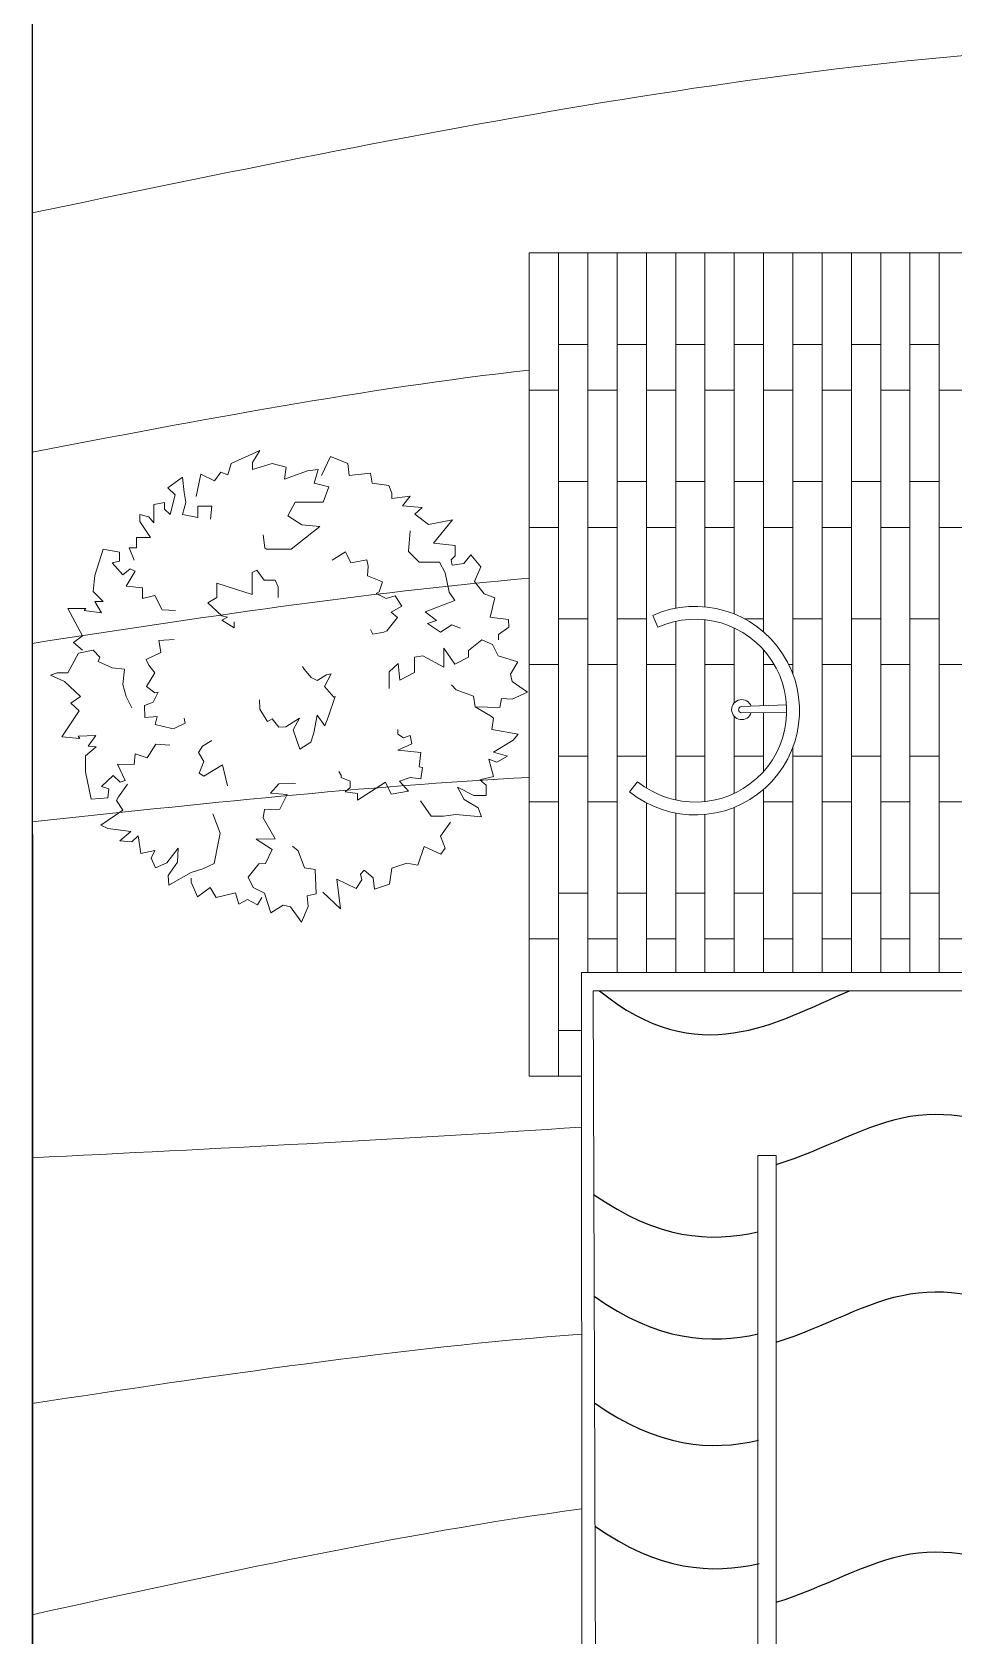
# Model space of a CAD drawing. Header units: millimetres. Extents: x 19901 to 42199, y 14545 to 21214.
# Drawn here: x 23333 to 23837, y 16087 to 16963 of the extents above; entities that cross this region are included whole.
import ezdxf

# ---------------------------------------------------------------- set-up
doc = ezdxf.new("R2010")
doc.units = ezdxf.units.MM
doc.layers.get('0').update_dxf_attribs({"lineweight": 18})
for name, color, linetype, lineweight in [('A-FURN', 9, 'Continuous', 13), ('curve di livello', 6, 'Continuous', 18), ('pavimentazione esterna', 51, 'Continuous', 13), ('VEGETAZIONE', 94, 'Continuous', 5), ('VERDE_alberi', 104, 'Continuous', 5), ('Wall', 7, 'Continuous', 20)]:
    doc.layers.add(name, color=color, linetype=linetype, lineweight=lineweight)
doc.layers.add('acqua', color=140, linetype='Continuous')
doc.layers.add('VERDE_giardino_garden', color=7, linetype='Continuous', lineweight=5, true_color=0x426227)

# ---------------------------------------------------------------- blocks, each defined once
blk = doc.blocks.new('A$C396F796F')
at = {"layer": 'VERDE_alberi'}
for points in [[(-1.246, 3.854), (-1.122, 3.81), (-1.066, 4.005), (-0.576, 4.226), (-0.702, 4.018), (-0.702, 3.901), (-0.365, 4.005), (-0.127, 3.94), (-0.155, 3.732), (0.238, 3.875), (0.42, 3.901), (0.35, 3.667), (0.602, 3.602), (0.504, 3.341), (0.027, 3.341), (-0.099, 3.107), (0.14, 2.951), (0.448, 2.925), (-0.043, 2.535), (-0.463, 2.535), (-0.491, 2.561), (-0.519, 2.782)], [(0.476, 3.797), (0.63, 4.122), (0.925, 4.005), (0.953, 3.797), (1.318, 3.836), (1.346, 3.667), (1.626, 3.628), (1.682, 3.498), (1.682, 3.406), (1.991, 3.445), (1.864, 3.276), (2.201, 3.25), (2.075, 3.133), (2.31, 2.958)], [(-1.246, 3.854), (-1.35, 3.705), (-1.586, 3.82), (-1.668, 3.437)], [(-2.728, 2.349), (-2.813, 2.557), (-2.686, 2.557), (-2.686, 2.739), (-2.448, 2.739), (-2.63, 3.012), (-2.63, 3.129), (-2.476, 3.09), (-2.392, 2.986), (-2.392, 3.299), (-2.21, 3.338), (-2.21, 3.22), (-2.111, 3.129), (-2.027, 3.468), (-2.153, 3.585), (-1.901, 3.767), (-1.873, 3.507), (-1.845, 3.338), (-1.901, 3.129), (-1.635, 3.077), (-1.635, 3.273), (-1.396, 3.273), (-1.424, 3.051)], [(2.31, 2.958), (2.718, 3.036), (2.394, 2.642), (2.764, 2.602), (2.764, 2.422), (2.694, 2.352), (2.714, 2.262), (2.913, 2.292), (3.033, 2.442), (3.203, 2.232), (3.093, 1.983), (3.261, 1.772), (3.44, 1.703), (3.363, 1.373), (3.443, 1.363), (3.673, 1.334), (3.683, 1.204), (3.503, 1.074), (3.502, 0.985)], [(1.996, 2.85), (1.968, 2.499), (2.15, 2.317), (2.496, 2.316), (2.594, 2.134), (2.66, 1.8), (2.758, 1.657), (2.25, 1.465), (2.445, 1.315), (2.291, 1.263), (2.511, 1.118), (2.706, 1.241), (2.855, 1.185)], [(-3.608, 0.808), (-3.762, 0.939), (-3.608, 1.056), (-3.86, 1.524), (-3.552, 1.524), (-3.58, 1.485), (-3.285, 1.446), (-3.398, 1.641), (-3.257, 1.641), (-3.426, 1.81), (-3.398, 2.084), (-3.257, 2.539), (-2.977, 2.487), (-2.977, 2.331), (-3.103, 2.305), (-2.921, 2.097), (-2.795, 2.201), (-2.71, 2.162), (-2.865, 1.901), (-2.584, 1.875), (-2.584, 1.693), (-2.374, 1.745), (-2.248, 1.498), (-2.017, 1.489)], [(0.661, 2.348), (0.888, 2.491), (0.917, 2.432), (0.981, 2.304), (1.254, 2.354), (1.275, 2.248), (1.264, 2.082), (1.52, 1.978), (1.466, 1.805), (1.415, 1.78), (1.586, 1.69), (1.735, 1.736), (1.853, 1.562), (1.671, 1.457), (1.779, 1.365), (1.593, 1.141), (1.543, 1.116), (1.357, 1.081), (1.316, 1.163)], [(-1.019, 1.294), (-1.019, 1.19), (-1.23, 1.32), (-1.132, 1.372), (-1.23, 1.398), (-1.468, 1.619), (-1.314, 1.71), (-1.314, 1.957), (-0.711, 1.762), (-0.711, 2.139), (-0.627, 2.178), (-0.501, 2.009), (-0.318, 2.009), (-0.262, 1.892), (-0.262, 1.71)], [(-2.04, 0.991), (-2.307, 0.973), (-2.296, 0.909), (-2.273, 0.768), (-2.523, 0.647), (-2.478, 0.549), (-2.371, 0.422), (-2.517, 0.186), (-2.371, 0.079), (-2.316, 0.088), (-2.401, -0.084), (-2.548, -0.136), (-2.542, -0.345), (-2.332, -0.324), (-2.366, -0.461), (-2.084, -0.533), (-2.029, -0.524), (-1.857, -0.442), (-1.872, -0.353)], [(1.633, 0.153), (1.633, 0.439), (1.787, 0.582), (1.815, 0.296), (2.068, 0.426), (2.068, 0.686), (2.208, 0.712), (2.572, 0.517), (2.572, 0.842), (2.755, 0.569), (2.993, 0.686), (2.993, 0.803), (3.218, 0.985), (3.4, 0.907), (3.498, 0.712), (3.835, 0.608), (3.708, 0.4), (3.736, 0.27), (4.003, 0.088), (3.736, -0.029), (3.554, -0.016), (3.526, -0.173), (3.105, -0.16), (3.077, 0.023), (2.783, 0.127), (2.699, 0.218)], [(-3.646, 0.014), (-3.916, 0.275), (-4.155, 0.379), (-4.043, 0.418), (-3.86, 0.418), (-3.678, 0.756), (-3.426, 0.808), (-3.313, 0.691), (-3.341, 0.613), (-3.103, 0.509), (-2.893, 0.483), (-2.921, 0.223), (-2.865, 0.015), (-2.767, -0.18)], [(-0.584, -0.039), (-0.577, -0.199), (-0.496, -0.331), (-0.445, -0.414), (-0.367, -0.366), (-0.25, -0.508), (-0.132, -0.501), (0.101, -0.358), (-0.006, -0.556), (0.104, -0.883), (0.292, -0.767), (0.344, -0.604), (0.404, -0.303), (0.532, -0.488), (0.592, -0.336), (0.71, 0.017), (0.688, 0.004), (0.53, 0.186), (0.641, 0.403), (0.56, 0.386), (0.405, 0.29), (0.298, 0.34), (0.18, 0.481), (0.151, 0.529)], [(-3.646, 0.014), (-3.812, -0.101), (-3.669, -0.232), (-3.965, -0.675), (-3.658, -0.704), (-3.682, -0.662), (-3.385, -0.652), (-3.515, -0.835), (-3.376, -0.848), (-3.559, -1.001), (-3.558, -1.276), (-3.461, -1.742), (-3.177, -1.717), (-3.162, -1.562), (-3.285, -1.524), (-3.084, -1.334), (-2.968, -1.449), (-2.881, -1.419), (-3.01, -1.145), (-2.728, -1.146), (-2.711, -0.964), (-2.506, -1.036), (-2.357, -0.802), (-2.118, -0.815)], [(3.105, -0.16), (3.365, -0.315), (3.421, -0.354), (3.393, -0.549), (3.842, -0.627), (3.758, -0.731), (3.421, -0.939), (3.659, -1.004), (3.477, -1.109), (3.337, -1.057), (3.421, -1.356), (3.183, -1.408), (3.295, -1.499), (3.295, -1.681), (3.084, -1.681), (2.804, -1.538), (2.916, -1.746), (3.155, -1.889), (3.211, -2.045), (2.776, -2.006), (2.566, -2.032), (2.355, -2.032), (2.168, -1.772)], [(-1.131, -1.513), (-1.214, -1.152), (-1.538, -1.346), (-1.615, -1.294), (-1.535, -1.099), (-1.629, -0.942), (-1.557, -0.834), (-1.401, -0.74)], [(0.773, -1.265), (0.814, -1.331), (0.814, -1.37), (0.968, -1.435), (0.968, -1.539), (0.884, -1.617), (1.094, -1.643), (1.094, -1.76), (1.571, -1.448), (1.669, -1.656), (1.964, -1.604), (1.81, -1.435), (1.992, -1.37), (2.174, -1.396), (2.202, -1.201), (2.146, -1.188), (2.174, -0.94), (1.782, -0.901), (2.02, -0.797), (1.992, -0.654), (1.88, -0.693), (1.782, -0.628), (1.782, -0.55)], [(-2.842, -1.484), (-2.993, -1.703), (-3.028, -1.762), (-2.921, -1.928), (-3.296, -2.186), (-3.176, -2.246), (-2.783, -2.295), (-2.973, -2.453), (-2.764, -2.472), (-2.658, -2.366), (-2.61, -2.673), (-2.372, -2.621), (-2.436, -2.75), (-2.36, -2.916), (-2.168, -2.828), (-1.973, -2.581), (-1.988, -2.817), (-2.145, -3.047), (-2.131, -3.212), (-1.752, -2.995), (-1.55, -2.931), (-1.359, -2.844), (-1.285, -2.466), (-1.258, -2.325), (-1.379, -1.994)], [(0.031, -1.476), (-0.255, -1.481), (-0.395, -1.637), (-0.109, -1.661), (-0.235, -1.915), (-0.495, -1.92), (-0.518, -2.06), (-0.317, -2.421), (-0.642, -2.427), (-0.366, -2.605), (-0.479, -2.845), (-0.596, -2.847), (-0.775, -3.074), (-0.694, -3.255), (-0.497, -3.35), (-0.387, -3.685), (-0.181, -3.555), (-0.051, -3.581), (0.136, -3.844), (0.249, -3.576), (0.233, -3.394), (0.388, -3.363), (0.368, -2.943), (0.186, -2.918), (0.077, -2.625), (-0.016, -2.543)], [(0.498, -3.332), (0.801, -3.616), (0.737, -3.109), (1.071, -3.272), (1.166, -3.12), (1.144, -3.024), (1.209, -2.958), (1.362, -3.09), (1.384, -3.28), (1.64, -3.193), (1.68, -2.923), (1.934, -2.834), (2.122, -2.871), (2.232, -2.551), (2.305, -2.585), (2.516, -2.682), (2.593, -2.577), (2.51, -2.372), (2.684, -2.133)], [(-1.752, -3.092), (-1.752, -3.164), (-1.641, -3.414), (-1.425, -3.255), (-1.322, -3.426), (-0.992, -3.346), (-0.936, -3.54), (-0.788, -3.46), (-0.617, -3.551), (-0.541, -3.424)]]:
    blk.add_lwpolyline(points, dxfattribs=at)

msp = doc.modelspace()

# ---------------------------------------------------------------- linework, layer by layer
for p, q in [((23332.97, 17220.44), (23333.33, 15613.97)), ((23332.97, 17046.28), (23332.97, 16864.48)), ((23332.97, 16864.42), (23332.93, 16733.68)), ((23332.93, 16733.68), (23332.89, 16599.38)), ((23332.89, 16599.38), (23332.89, 16471.93)), ((23332.89, 16471.93), (23332.89, 16347.91)), ((23641.33, 15891.68), (23639.42, 16439.23)), ((23639.42, 16439.23), (24159.42, 16439.23)), ((23332.89, 16347.91), (23332.89, 16213.59)), ((23332.89, 16213.59), (23332.89, 16098.13)), ((23332.89, 16098.13), (23332.89, 16006.85))]:
    msp.add_line(p, q)
msp.add_open_spline([(23812.02, 16449.23), (23812.18, 16449.26), (23812.35, 16449.3), (23812.52, 16449.33)], degree=3)
at = {"layer": 'A-FURN'}
for p, q in [((23745.06, 16595.55), (23720.45, 16594.58)), ((23745.16, 16591.38), (23720.52, 16591.25))]:
    msp.add_line(p, q, dxfattribs=at)
for radius, start, end in [(5.48, 19.9829, 342.56406), (1.67, 94.11892, 268.42804)]:
    msp.add_arc((23720.57, 16592.92), radius, start, end, dxfattribs=at)
at = {"layer": 'acqua'}
for points in [[(23642.94, 16439.23), (23696.55, 16395.25), (23738.98, 16421.71), (23779.42, 16439.23)], [(23639.69, 16327.93), (23674.54, 16303.39), (23703.52, 16301.49), (23729.42, 16307.4)], [(23639.89, 16272.2), (23674.73, 16247.67), (23703.72, 16245.77), (23729.61, 16251.68)], [(23640.09, 16214.01), (23674.94, 16189.47), (23703.92, 16187.58), (23729.81, 16193.48)], [(23640.33, 16146.62), (23675.17, 16122.08), (23704.16, 16120.19), (23730.05, 16126.09)]]:
    msp.add_open_spline(points, degree=3, dxfattribs=at)
for points in [[(23739.42, 16344.23), (23765.74, 16352.29), (23837.05, 16396.56), (23958.25, 16305.19), (24042.42, 16390.12), (24118.48, 16332.62), (24159.42, 16360.24)], [(23739.42, 16247.16), (23765.74, 16255.22), (23837.05, 16299.49), (23958.25, 16208.12), (24042.42, 16293.05), (24118.48, 16235.55), (24159.42, 16263.17)], [(23739.42, 16104.94), (23765.74, 16113), (23837.05, 16157.27), (23958.25, 16065.9), (24042.42, 16150.83), (24118.48, 16093.33), (24159.42, 16120.95)]]:
    msp.add_open_spline(points, degree=3, knots=[1235.648579, 1235.648579, 1235.648579, 1235.648579, 1321.671715, 1498.557273, 1671.798003, 1709.401029, 1709.401029, 1709.401029, 1709.401029], dxfattribs=at)
at = {"layer": 'curve di livello'}
for points in [[(23332.97, 16864.48), (23541.67, 16907.83), (23750.38, 16951.19), (23956.52, 16957.71)], [(23332.93, 16733.68), (23423.69, 16751.02), (23514.44, 16768.36), (23604.52, 16778.56)], [(23332.9, 16629.14), (23423.56, 16643.03), (23514.22, 16656.92), (23604.52, 16664.74)], [(23332.89, 16531.58), (23423.56, 16541.31), (23514.23, 16551.05), (23604.52, 16555.87)], [(23332.89, 16347.91), (23432.96, 16352.91), (23533.03, 16357.91), (23632.97, 16364.68)], [(23332.89, 16213.59), (23432.81, 16228.72), (23532.73, 16243.84), (23632.97, 16251.57)], [(23332.89, 16098.13), (23432.91, 16120.17), (23532.94, 16142.22), (23632.97, 16156.06)]]:
    msp.add_open_spline(points, degree=3, dxfattribs=at)
at = {"layer": 'pavimentazione esterna'}
for p, q in [((23636.52, 16842.56), (23620.52, 16842.56)), ((23668.52, 16842.56), (23652.52, 16842.56)), ((23700.52, 16842.56), (23684.52, 16842.56)), ((23732.52, 16842.56), (23716.52, 16842.56)), ((23764.52, 16842.56), (23748.52, 16842.56)), ((23796.52, 16842.56), (23780.52, 16842.56)), ((23828.52, 16842.56), (23812.52, 16842.56)), ((23620.52, 16392.56), (23632.97, 16392.56))]:
    msp.add_line(p, q, dxfattribs=at)
for points in [[(23604.52, 16842.56), (23620.52, 16842.56), (23620.52, 16767.56), (23604.52, 16767.56), (23604.52, 16842.56)], [(23636.52, 16842.56), (23652.52, 16842.56), (23652.52, 16767.56), (23636.52, 16767.56), (23636.52, 16842.56)], [(23668.52, 16842.56), (23684.52, 16842.56), (23684.52, 16767.56), (23668.52, 16767.56), (23668.52, 16842.56)], [(23700.52, 16842.56), (23716.52, 16842.56), (23716.52, 16767.56), (23700.52, 16767.56), (23700.52, 16842.56)], [(23732.52, 16842.56), (23748.52, 16842.56), (23748.52, 16767.56), (23732.52, 16767.56), (23732.52, 16842.56)], [(23764.52, 16842.56), (23780.52, 16842.56), (23780.52, 16767.56), (23764.52, 16767.56), (23764.52, 16842.56)], [(23796.52, 16842.56), (23812.52, 16842.56), (23812.52, 16767.56), (23796.52, 16767.56), (23796.52, 16842.56)], [(23828.52, 16842.56), (23844.52, 16842.56), (23844.52, 16767.56), (23828.52, 16767.56), (23828.52, 16842.56)], [(23620.52, 16792.56), (23636.52, 16792.56), (23636.52, 16717.56), (23620.52, 16717.56), (23620.52, 16792.56)], [(23652.52, 16792.56), (23668.52, 16792.56), (23668.52, 16717.56), (23652.52, 16717.56), (23652.52, 16792.56)], [(23684.52, 16792.56), (23700.52, 16792.56), (23700.52, 16717.56), (23684.52, 16717.56), (23684.52, 16792.56)], [(23716.52, 16792.56), (23732.52, 16792.56), (23732.52, 16717.56), (23716.52, 16717.56), (23716.52, 16792.56)], [(23748.52, 16792.56), (23764.52, 16792.56), (23764.52, 16717.56), (23748.52, 16717.56), (23748.52, 16792.56)], [(23780.52, 16792.56), (23796.52, 16792.56), (23796.52, 16717.56), (23780.52, 16717.56), (23780.52, 16792.56)], [(23812.52, 16792.56), (23828.52, 16792.56), (23828.52, 16717.56), (23812.52, 16717.56), (23812.52, 16792.56)], [(23604.52, 16767.56), (23620.52, 16767.56), (23620.52, 16692.56), (23604.52, 16692.56), (23604.52, 16767.56)], [(23636.52, 16767.56), (23652.52, 16767.56), (23652.52, 16692.56), (23636.52, 16692.56), (23636.52, 16767.56)], [(23668.52, 16767.56), (23684.52, 16767.56), (23684.52, 16692.56), (23668.52, 16692.56), (23668.52, 16767.56)], [(23700.52, 16767.56), (23716.52, 16767.56), (23716.52, 16692.56), (23700.52, 16692.56), (23700.52, 16767.56)], [(23732.52, 16767.56), (23748.52, 16767.56), (23748.52, 16692.56), (23732.52, 16692.56), (23732.52, 16767.56)], [(23764.52, 16767.56), (23780.52, 16767.56), (23780.52, 16692.56), (23764.52, 16692.56), (23764.52, 16767.56)], [(23796.52, 16767.56), (23812.52, 16767.56), (23812.52, 16692.56), (23796.52, 16692.56), (23796.52, 16767.56)], [(23828.52, 16767.56), (23844.52, 16767.56), (23844.52, 16692.56), (23828.52, 16692.56), (23828.52, 16767.56)], [(23620.52, 16717.56), (23636.52, 16717.56), (23636.52, 16642.56), (23620.52, 16642.56), (23620.52, 16717.56)], [(23652.52, 16717.56), (23668.52, 16717.56), (23668.52, 16642.56), (23652.52, 16642.56), (23652.52, 16717.56)], [(23684.52, 16717.56), (23700.52, 16717.56), (23700.52, 16649.1)], [(23684.52, 16648.35), (23684.52, 16717.56)], [(23716.52, 16717.56), (23732.52, 16717.56), (23732.52, 16642.56), (23722.14, 16642.56)], [(23716.52, 16645.2), (23716.52, 16717.56)], [(23748.52, 16717.56), (23764.52, 16717.56), (23764.52, 16642.56), (23748.52, 16642.56), (23748.52, 16717.56)], [(23780.52, 16717.56), (23796.52, 16717.56), (23796.52, 16642.56), (23780.52, 16642.56), (23780.52, 16717.56)], [(23812.52, 16717.56), (23828.52, 16717.56), (23828.52, 16642.56), (23812.52, 16642.56), (23812.52, 16717.56)], [(23604.52, 16692.56), (23620.52, 16692.56), (23620.52, 16617.56), (23604.52, 16617.56), (23604.52, 16692.56)], [(23636.52, 16692.56), (23652.52, 16692.56), (23652.52, 16617.56), (23636.52, 16617.56), (23636.52, 16692.56)], [(23668.52, 16692.56), (23684.52, 16692.56), (23684.52, 16648.35)], [(23684.52, 16641.21), (23684.52, 16617.56), (23668.52, 16617.56), (23668.52, 16692.56)], [(23700.52, 16692.56), (23716.52, 16692.56), (23716.52, 16645.2)], [(23700.52, 16649.1), (23700.52, 16692.56)], [(23732.52, 16692.56), (23748.52, 16692.56), (23748.52, 16617.56), (23746.29, 16617.56)], [(23732.52, 16635.41), (23732.52, 16692.56)], [(23764.52, 16692.56), (23780.52, 16692.56), (23780.52, 16617.56), (23764.52, 16617.56), (23764.52, 16692.56)], [(23796.52, 16692.56), (23812.52, 16692.56), (23812.52, 16617.56), (23796.52, 16617.56), (23796.52, 16692.56)], [(23828.52, 16692.56), (23844.52, 16692.56), (23844.52, 16617.56), (23828.52, 16617.56), (23828.52, 16692.56)], [(23620.52, 16642.56), (23636.52, 16642.56), (23636.52, 16567.56), (23620.52, 16567.56), (23620.52, 16642.56)], [(23652.52, 16642.56), (23668.52, 16642.56), (23668.52, 16567.56), (23652.52, 16567.56), (23652.52, 16642.56)], [(23700.52, 16642.07), (23700.52, 16567.56), (23684.52, 16567.56), (23684.52, 16641.21)], [(23716.52, 16637.56), (23716.52, 16617.56), (23700.52, 16617.56), (23700.52, 16642.07)], [(23722.14, 16642.56), (23732.52, 16642.56), (23732.52, 16635.41)], [(23748.52, 16642.56), (23764.52, 16642.56), (23764.52, 16567.56), (23748.52, 16567.56), (23748.52, 16572.29)], [(23748.52, 16612.41), (23748.52, 16642.56)], [(23780.52, 16642.56), (23796.52, 16642.56), (23796.52, 16567.56), (23780.52, 16567.56), (23780.52, 16642.56)], [(23812.52, 16642.56), (23828.52, 16642.56), (23828.52, 16567.56), (23812.52, 16567.56), (23812.52, 16642.56)], [(23716.52, 16596.62), (23716.52, 16637.56)], [(23732.52, 16625.59), (23732.52, 16595.06)], [(23738.34, 16617.56), (23732.52, 16617.56), (23732.52, 16625.59)], [(23604.52, 16617.56), (23620.52, 16617.56), (23620.52, 16542.56), (23604.52, 16542.56), (23604.52, 16617.56)], [(23636.52, 16617.56), (23652.52, 16617.56), (23652.52, 16542.56), (23636.52, 16542.56), (23636.52, 16617.56)], [(23668.52, 16617.56), (23684.52, 16617.56), (23684.52, 16543.5)], [(23668.52, 16550.04), (23668.52, 16617.56)], [(23700.52, 16617.56), (23716.52, 16617.56), (23716.52, 16596.62)], [(23700.52, 16542.64), (23700.52, 16617.56)], [(23732.52, 16617.56), (23738.34, 16617.56)], [(23732.52, 16595.06), (23732.52, 16617.56)], [(23746.29, 16617.56), (23748.52, 16617.56), (23748.52, 16612.41)], [(23764.52, 16617.56), (23780.52, 16617.56), (23780.52, 16542.56), (23764.52, 16542.56), (23764.52, 16617.56)], [(23796.52, 16617.56), (23812.52, 16617.56), (23812.52, 16542.56), (23796.52, 16542.56), (23796.52, 16617.56)], [(23828.52, 16617.56), (23844.52, 16617.56), (23844.52, 16542.56), (23828.52, 16542.56), (23828.52, 16617.56)], [(23732.52, 16591.31), (23732.52, 16567.56), (23716.52, 16567.56), (23716.52, 16589.22)], [(23716.52, 16589.22), (23716.52, 16547.14)], [(23732.52, 16559.12), (23732.52, 16591.31)], [(23748.52, 16572.29), (23748.52, 16542.56), (23732.52, 16542.56), (23732.52, 16549.3)], [(23620.52, 16567.56), (23636.52, 16567.56), (23636.52, 16492.56), (23620.52, 16492.56), (23620.52, 16567.56)], [(23652.52, 16567.56), (23668.52, 16567.56), (23668.52, 16550.04)], [(23668.52, 16541.96), (23668.52, 16492.56), (23652.52, 16492.56), (23652.52, 16567.56)], [(23684.52, 16567.56), (23700.52, 16567.56), (23700.52, 16542.64)], [(23684.52, 16543.5), (23684.52, 16567.56)], [(23716.52, 16567.56), (23732.52, 16567.56), (23732.52, 16559.12)], [(23716.52, 16547.14), (23716.52, 16567.56)], [(23748.52, 16567.56), (23764.52, 16567.56), (23764.52, 16492.56), (23748.52, 16492.56), (23748.52, 16567.56)], [(23780.52, 16567.56), (23796.52, 16567.56), (23796.52, 16492.56), (23780.52, 16492.56), (23780.52, 16567.56)], [(23812.52, 16567.56), (23828.52, 16567.56), (23828.52, 16492.56), (23812.52, 16492.56), (23812.52, 16567.56)], [(23732.52, 16549.3), (23732.52, 16492.56), (23716.52, 16492.56), (23716.52, 16539.5)], [(23604.52, 16542.56), (23620.52, 16542.56), (23620.52, 16467.56), (23604.52, 16467.56), (23604.52, 16542.56)], [(23636.52, 16542.56), (23652.52, 16542.56), (23652.52, 16467.56), (23636.52, 16467.56), (23636.52, 16542.56)], [(23684.52, 16536.36), (23684.52, 16467.56), (23668.52, 16467.56), (23668.52, 16541.96)], [(23700.52, 16535.6), (23700.52, 16492.56), (23684.52, 16492.56), (23684.52, 16536.36)], [(23716.52, 16539.5), (23716.52, 16467.56), (23700.52, 16467.56), (23700.52, 16535.6)], [(23732.52, 16542.56), (23748.52, 16542.56), (23748.52, 16467.56), (23732.52, 16467.56), (23732.52, 16542.56)], [(23764.52, 16542.56), (23780.52, 16542.56), (23780.52, 16467.56), (23764.52, 16467.56), (23764.52, 16542.56)], [(23796.52, 16542.56), (23812.52, 16542.56), (23812.52, 16467.56), (23796.52, 16467.56), (23796.52, 16542.56)], [(23828.52, 16542.56), (23844.52, 16542.56), (23844.52, 16467.56), (23828.52, 16467.56), (23828.52, 16542.56)], [(23620.52, 16492.56), (23636.52, 16492.56), (23636.52, 16449.23)], [(23632.97, 16417.56), (23620.52, 16417.56), (23620.52, 16492.56)], [(23652.52, 16492.56), (23668.52, 16492.56), (23668.52, 16449.23)], [(23652.52, 16449.23), (23652.52, 16492.56)], [(23684.52, 16492.56), (23700.52, 16492.56), (23700.52, 16449.23)], [(23684.52, 16449.23), (23684.52, 16492.56)], [(23716.52, 16492.56), (23732.52, 16492.56), (23732.52, 16449.23)], [(23716.52, 16449.23), (23716.52, 16492.56)], [(23748.52, 16492.56), (23764.52, 16492.56), (23764.52, 16449.23)], [(23748.52, 16449.23), (23748.52, 16492.56)], [(23780.52, 16492.56), (23796.52, 16492.56), (23796.52, 16449.23)], [(23780.52, 16449.23), (23780.52, 16492.56)], [(23812.52, 16492.56), (23828.52, 16492.56), (23828.52, 16449.23)], [(23812.52, 16449.23), (23812.52, 16492.56)], [(23604.52, 16467.56), (23620.52, 16467.56), (23620.52, 16392.56), (23604.52, 16392.56), (23604.52, 16467.56)]]:
    msp.add_lwpolyline(points, dxfattribs=at)
at = {"layer": 'VERDE_giardino_garden'}
for p, q in [((23674.81, 16638.02), (23671.96, 16644.41)), ((23663.71, 16553.49), (23659.3, 16548.05))]:
    msp.add_line(p, q, dxfattribs=at)
for radius in [57, 50]:
    msp.add_arc((23695.17, 16592.35), radius, 231.00931, 114.0253, dxfattribs=at)
at = {"layer": 'Wall'}
for p, q in [((23633.32, 15894.09), (23632.97, 16449.23)), ((23632.97, 16449.23), (24172.97, 16449.23)), ((23729.42, 16349.23), (23739.42, 16349.23)), ((23729.42, 15939.23), (23729.42, 16349.23)), ((23739.42, 15949.23), (23739.42, 16349.23))]:
    msp.add_line(p, q, dxfattribs=at)

# ---------------------------------------------------------------- block references
at = {"layer": 'VEGETAZIONE', "xscale": 31.94508535826592, "yscale": 31.94508535826592, "zscale": 31.94508535826592}
msp.add_blockref('A$C396F796F', (23475.76, 16599.59), dxfattribs=at)

doc.saveas('drawing.dxf')
